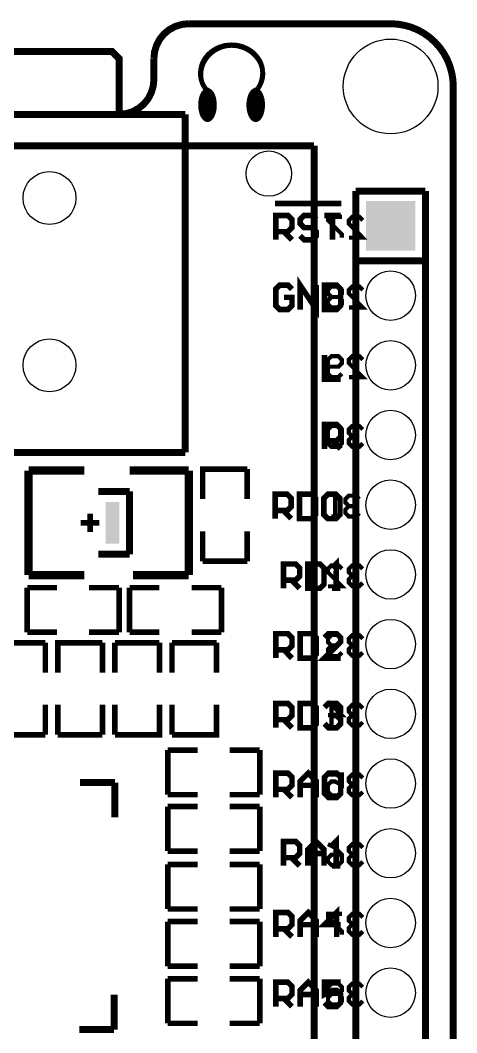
# Model space of a CAD drawing. Extents: x -0.81 to 1.58, y -0.19 to 3.
# Drawn here: x 0.953 to 1.58, y 1.553 to 3.005 of the extents above; entities that cross this region are included whole.
import ezdxf

# ---------------------------------------------------------------- set-up
doc = ezdxf.new("R2010")
doc.units = 0
doc.layers.get('0').update_dxf_attribs({"linetype": 'CONTINUOUS'})
for name, color, linetype in [('MIKROMEDIAFORDSPIC33EP_V100_GM1', 12, 'CONTINUOUS'), ('MIKROMEDIAFORPIC32_V110_GBO', 3, 'CONTINUOUS'), ('MIKROMEDIAFORPIC32_V110_GBS', 5, 'CONTINUOUS'), ('MIKROMEDIAFORPIC32_V110_GKO', 9, 'CONTINUOUS'), ('MIKROMEDIAFORPIC32_V110_GTO', 11, 'CONTINUOUS')]:
    doc.layers.add(name, color=color, linetype=linetype)

# ---------------------------------------------------------------- blocks, each defined once
blk = doc.blocks.new('ROUND_177')
blk.add_circle((0, 0), 0.0015)
blk = doc.blocks.new('ROUND_207')
blk.add_circle((0, 0), 0.038)
blk = doc.blocks.new('ROUND_208')
blk.add_circle((0, 0), 0.0326)
blk = doc.blocks.new('ROUND_209')
blk.add_circle((0, 0), 0.0355)
blk = doc.blocks.new('SQUARE_210')
blk.add_solid([(0.0355, 0.0355), (0.0355, -0.0355), (-0.0355, 0.0355), (-0.0355, -0.0355)])
blk = doc.blocks.new('ROUND_213')
blk.add_circle((0, 0), 0.068)
blk = doc.blocks.new('RECTANGLE_75')
blk.add_solid([(0.01, 0.03), (0.01, -0.03), (-0.01, 0.03), (-0.01, -0.03)])

msp = doc.modelspace()

# ---------------------------------------------------------------- linework, layer by layer
at = {"layer": 'MIKROMEDIAFORDSPIC33EP_V100_GM1', "const_width": 0.01}
for points in [[(-0.605, 2.825), (1.375, 2.825)], [(1.375, 0.095), (1.375, 2.825)]]:
    msp.add_lwpolyline(points, dxfattribs=at)
at = {"layer": 'MIKROMEDIAFORPIC32_V110_GBO'}
for points, const_width in [([(1.2144, 2.9287), (1.2148, 2.9329), (1.2157, 2.937), (1.217, 2.9409), (1.2188, 2.9446), (1.2209, 2.9481), (1.2234, 2.9514), (1.2261, 2.9544), (1.2292, 2.9572), (1.2326, 2.9597), (1.2362, 2.9618), (1.24, 2.9636), (1.2439, 2.965), (1.248, 2.9661), (1.2523, 2.9667), (1.2566, 2.967), (1.261, 2.9667), (1.2653, 2.9661), (1.2695, 2.965), (1.2736, 2.9636), (1.2775, 2.9617), (1.2812, 2.9596), (1.2847, 2.9571), (1.2878, 2.9543), (1.2907, 2.9513), (1.2932, 2.948), (1.2954, 2.9445), (1.2971, 2.9407), (1.2983, 2.9368), (1.299, 2.9328), (1.2992, 2.9286)], 0.003), ([(1.2235, 2.9591), (1.2269, 2.9619)], 0.003), ([(1.2269, 2.9619), (1.2305, 2.9643)], 0.003), ([(1.2299, 2.964), (1.2409, 2.964)], 0.003), ([(1.2305, 2.9643), (1.2343, 2.9665)], 0.003), ([(1.2343, 2.9665), (1.2384, 2.9683)], 0.003), ([(1.2354, 2.967), (1.2779, 2.967)], 0.003), ([(1.2384, 2.9683), (1.2427, 2.9697)], 0.003), ([(1.2427, 2.9697), (1.2472, 2.9708)], 0.003), ([(1.2437, 2.97), (1.2695, 2.97)], 0.003), ([(1.2472, 2.9708), (1.2518, 2.9714)], 0.003), ([(1.2518, 2.9714), (1.2566, 2.9716)], 0.003), ([(1.2566, 2.9716), (1.2614, 2.9714)], 0.003), ([(1.2614, 2.9714), (1.266, 2.9708)], 0.003), ([(1.266, 2.9708), (1.2705, 2.9697)], 0.003), ([(1.2705, 2.9697), (1.2748, 2.9683)], 0.003), ([(1.2725, 2.964), (1.2833, 2.964)], 0.003), ([(1.2748, 2.9683), (1.2789, 2.9665)], 0.003), ([(1.2789, 2.9665), (1.2828, 2.9643)], 0.003), ([(1.2828, 2.9643), (1.2864, 2.9619)], 0.003), ([(1.2864, 2.9619), (1.2897, 2.9591)], 0.003), ([(1.2135, 2.9456), (1.2155, 2.9493)], 0.003), ([(1.2153, 2.949), (1.2215, 2.949)], 0.003), ([(1.2155, 2.9493), (1.2178, 2.9528)], 0.003), ([(1.2172, 2.952), (1.2239, 2.952)], 0.003), ([(1.2178, 2.9528), (1.2205, 2.9561)], 0.003), ([(1.2196, 2.955), (1.2267, 2.955)], 0.003), ([(1.2205, 2.9561), (1.2235, 2.9591)], 0.003), ([(1.2224, 2.958), (1.2303, 2.958)], 0.003), ([(1.2257, 2.961), (1.2347, 2.961)], 0.003), ([(1.2789, 2.961), (1.2875, 2.961)], 0.003), ([(1.2835, 2.958), (1.2909, 2.958)], 0.003), ([(1.2871, 2.955), (1.2937, 2.955)], 0.003), ([(1.2897, 2.9591), (1.2927, 2.9561)], 0.003), ([(1.2901, 2.952), (1.296, 2.952)], 0.003), ([(1.2925, 2.949), (1.2979, 2.949)], 0.003), ([(1.2927, 2.9561), (1.2954, 2.9528)], 0.003), ([(1.2954, 2.9528), (1.2978, 2.9493)], 0.003), ([(1.2978, 2.9493), (1.2997, 2.9456)], 0.003), ([(1.2098, 2.9289), (1.2101, 2.9333)], 0.003), ([(1.2101, 2.9333), (1.2108, 2.9375)], 0.003), ([(1.2102, 2.934), (1.215, 2.934)], 0.003), ([(1.2107, 2.937), (1.2157, 2.937)], 0.003), ([(1.2108, 2.9375), (1.2119, 2.9416)], 0.003), ([(1.2114, 2.94), (1.2167, 2.94)], 0.003), ([(1.2119, 2.9416), (1.2135, 2.9456)], 0.003), ([(1.2124, 2.943), (1.218, 2.943)], 0.003), ([(1.2137, 2.946), (1.2196, 2.946)], 0.003), ([(1.2945, 2.946), (1.2995, 2.946)], 0.003), ([(1.2961, 2.943), (1.3008, 2.943)], 0.003), ([(1.2973, 2.94), (1.3018, 2.94)], 0.003), ([(1.2982, 2.937), (1.3026, 2.937)], 0.003), ([(1.2988, 2.934), (1.3031, 2.934)], 0.003), ([(1.2997, 2.9456), (1.3013, 2.9416)], 0.003), ([(1.3013, 2.9416), (1.3025, 2.9375)], 0.003), ([(1.3025, 2.9375), (1.3032, 2.9333)], 0.003), ([(1.3032, 2.9333), (1.3034, 2.9289)], 0.003), ([(1.2098, 2.9289), (1.2099, 2.9273), (1.21, 2.9256), (1.2101, 2.924), (1.2104, 2.9224), (1.2107, 2.9208), (1.211, 2.9193), (1.2115, 2.9177), (1.212, 2.9162), (1.2125, 2.9147), (1.2131, 2.9132), (1.2138, 2.9118), (1.2145, 2.9104), (1.2153, 2.909), (1.2161, 2.9076), (1.217, 2.9063), (1.2179, 2.905)], 0.003), ([(1.2098, 2.928), (1.2144, 2.928)], 0.003), ([(1.2099, 2.931), (1.2146, 2.931)], 0.003), ([(1.21, 2.925), (1.2145, 2.925)], 0.003), ([(1.2105, 2.922), (1.2148, 2.922)], 0.003), ([(1.2111, 2.919), (1.2152, 2.919)], 0.003), ([(1.2144, 2.9287), (1.2145, 2.9243)], 0.003), ([(1.2145, 2.9243), (1.2147, 2.9227)], 0.003), ([(1.2147, 2.9227), (1.2148, 2.9213)], 0.003), ([(1.2148, 2.9213), (1.215, 2.92)], 0.003), ([(1.215, 2.92), (1.2153, 2.9188)], 0.003), ([(1.2153, 2.9188), (1.2156, 2.9177)], 0.003), ([(1.2953, 2.9049), (1.2962, 2.9063), (1.2971, 2.9076), (1.298, 2.9089), (1.2987, 2.9103), (1.2995, 2.9118), (1.3001, 2.9132), (1.3007, 2.9147), (1.3013, 2.9162), (1.3018, 2.9177), (1.3022, 2.9192), (1.3026, 2.9208), (1.3029, 2.9224), (1.3031, 2.924), (1.3033, 2.9256), (1.3034, 2.9273), (1.3034, 2.9289)], 0.003), ([(1.2973, 2.9177), (1.2976, 2.9188)], 0.003), ([(1.2976, 2.9188), (1.2979, 2.92)], 0.003), ([(1.2977, 2.919), (1.3021, 2.919)], 0.003), ([(1.2979, 2.92), (1.2982, 2.9213)], 0.003), ([(1.2982, 2.9213), (1.2985, 2.9227)], 0.003), ([(1.2983, 2.922), (1.3028, 2.922)], 0.003), ([(1.2985, 2.9227), (1.2987, 2.9243)], 0.003), ([(1.2987, 2.9243), (1.2992, 2.9286)], 0.003), ([(1.2988, 2.925), (1.3032, 2.925)], 0.003), ([(1.2991, 2.931), (1.3034, 2.931)], 0.003), ([(1.2991, 2.928), (1.3034, 2.928)], 0.003), ([(1.212, 2.916), (1.2161, 2.916)], 0.003), ([(1.2132, 2.913), (1.2175, 2.913)], 0.003), ([(1.2147, 2.91), (1.2194, 2.91)], 0.003), ([(1.2155, 2.9027), (1.2163, 2.9035)], 0.003), ([(1.2156, 2.9177), (1.2159, 2.9166)], 0.003), ([(1.2159, 2.9166), (1.2163, 2.9156)], 0.003), ([(1.2163, 2.9156), (1.2167, 2.9146)], 0.003), ([(1.2163, 2.9035), (1.2171, 2.9043)], 0.003), ([(1.2165, 2.907), (1.2214, 2.907)], 0.003), ([(1.2167, 2.9146), (1.2171, 2.9137)], 0.003), ([(1.2168, 2.904), (1.2273, 2.904)], 0.003), ([(1.2171, 2.9137), (1.2177, 2.9128)], 0.003), ([(1.2171, 2.9043), (1.2179, 2.905)], 0.003), ([(1.2177, 2.9128), (1.2182, 2.9118)], 0.003), ([(1.2182, 2.9118), (1.2188, 2.9108)], 0.003), ([(1.2188, 2.9108), (1.2195, 2.9098)], 0.003), ([(1.2195, 2.9098), (1.2202, 2.9087)], 0.003), ([(1.2202, 2.9087), (1.221, 2.9076)], 0.003), ([(1.221, 2.9076), (1.2218, 2.9064)], 0.003), ([(1.2218, 2.9064), (1.2219, 2.9064)], 0.003), ([(1.2219, 2.9064), (1.222, 2.9064)], 0.003), ([(1.222, 2.9064), (1.2232, 2.9063)], 0.003), ([(1.2232, 2.9063), (1.2244, 2.9059)], 0.003), ([(1.2244, 2.9059), (1.2255, 2.9053)], 0.003), ([(1.2255, 2.9053), (1.2266, 2.9046)], 0.003), ([(1.2266, 2.9046), (1.2276, 2.9036)], 0.003), ([(1.2276, 2.9036), (1.2286, 2.9025)], 0.003), ([(1.2846, 2.9025), (1.2856, 2.9036)], 0.003), ([(1.2856, 2.9036), (1.2866, 2.9046)], 0.003), ([(1.286, 2.904), (1.2965, 2.904)], 0.003), ([(1.2866, 2.9046), (1.2877, 2.9053)], 0.003), ([(1.2877, 2.9053), (1.2888, 2.9059)], 0.003), ([(1.2888, 2.9059), (1.29, 2.9063)], 0.003), ([(1.29, 2.9063), (1.2912, 2.9064)], 0.003), ([(1.2912, 2.9064), (1.2913, 2.9064)], 0.003), ([(1.2913, 2.9064), (1.2914, 2.9064)], 0.003), ([(1.2914, 2.9064), (1.2923, 2.9076)], 0.003), ([(1.2919, 2.907), (1.2968, 2.907)], 0.003), ([(1.2923, 2.9076), (1.293, 2.9087)], 0.003), ([(1.293, 2.9087), (1.2937, 2.9098)], 0.003), ([(1.2937, 2.9098), (1.2943, 2.9108)], 0.003), ([(1.2938, 2.91), (1.2986, 2.91)], 0.003), ([(1.2943, 2.9108), (1.2949, 2.9118)], 0.003), ([(1.2949, 2.9118), (1.2954, 2.9128)], 0.003), ([(1.2953, 2.9049), (1.2961, 2.9043)], 0.003), ([(1.2954, 2.9128), (1.2959, 2.9137)], 0.003), ([(1.2955, 2.913), (1.3, 2.913)], 0.003), ([(1.2959, 2.9137), (1.2963, 2.9146)], 0.003), ([(1.2961, 2.9043), (1.2969, 2.9035)], 0.003), ([(1.2963, 2.9146), (1.2967, 2.9156)], 0.003), ([(1.2967, 2.9156), (1.297, 2.9166)], 0.003), ([(1.2968, 2.916), (1.3012, 2.916)], 0.003), ([(1.2969, 2.9035), (1.2977, 2.9026)], 0.003), ([(1.297, 2.9166), (1.2973, 2.9177)], 0.003), ([(1.2105, 2.8888), (1.2107, 2.8905)], 0.003), ([(1.2105, 2.889), (1.2335, 2.889)], 0.003), ([(1.2107, 2.8905), (1.2111, 2.8922)], 0.003), ([(1.211, 2.892), (1.233, 2.892)], 0.003), ([(1.2111, 2.8922), (1.2114, 2.8937)], 0.003), ([(1.2114, 2.8937), (1.2119, 2.8953)], 0.003), ([(1.2118, 2.895), (1.2322, 2.895)], 0.003), ([(1.2119, 2.8953), (1.2123, 2.8967)], 0.003), ([(1.2123, 2.8967), (1.2129, 2.8981)], 0.003), ([(1.2129, 2.8981), (1.2135, 2.8994)], 0.003), ([(1.2129, 2.898), (1.2311, 2.898)], 0.003), ([(1.2135, 2.8994), (1.2141, 2.9006)], 0.003), ([(1.2141, 2.9006), (1.2148, 2.9017)], 0.003), ([(1.2144, 2.901), (1.2296, 2.901)], 0.003), ([(1.2148, 2.9017), (1.2155, 2.9027)], 0.003), ([(1.2286, 2.9025), (1.2295, 2.9011)], 0.003), ([(1.2295, 2.9011), (1.2304, 2.8997)], 0.003), ([(1.2304, 2.8997), (1.2311, 2.898)], 0.003), ([(1.2311, 2.898), (1.2318, 2.8963)], 0.003), ([(1.2318, 2.8963), (1.2324, 2.8944)], 0.003), ([(1.2324, 2.8944), (1.2329, 2.8924)], 0.003), ([(1.2329, 2.8924), (1.2333, 2.8902)], 0.003), ([(1.2333, 2.8902), (1.2336, 2.888)], 0.003), ([(1.2796, 2.888), (1.2799, 2.8902)], 0.003), ([(1.2797, 2.889), (1.3027, 2.889)], 0.003), ([(1.2799, 2.8902), (1.2803, 2.8924)], 0.003), ([(1.2802, 2.892), (1.3022, 2.892)], 0.003), ([(1.2803, 2.8924), (1.2808, 2.8944)], 0.003), ([(1.2808, 2.8944), (1.2814, 2.8963)], 0.003), ([(1.281, 2.895), (1.3015, 2.895)], 0.003), ([(1.2814, 2.8963), (1.2821, 2.898)], 0.003), ([(1.2821, 2.898), (1.2828, 2.8997)], 0.003), ([(1.2821, 2.898), (1.3004, 2.898)], 0.003), ([(1.2828, 2.8997), (1.2837, 2.9011)], 0.003), ([(1.2836, 2.901), (1.2988, 2.901)], 0.003), ([(1.2837, 2.9011), (1.2846, 2.9025)], 0.003), ([(1.2977, 2.9026), (1.2984, 2.9016)], 0.003), ([(1.2984, 2.9016), (1.2991, 2.9005)], 0.003), ([(1.2991, 2.9005), (1.2997, 2.8993)], 0.003), ([(1.2997, 2.8993), (1.3003, 2.898)], 0.003), ([(1.3003, 2.898), (1.3009, 2.8967)], 0.003), ([(1.3009, 2.8967), (1.3014, 2.8952)], 0.003), ([(1.3014, 2.8952), (1.3018, 2.8937)], 0.003), ([(1.3018, 2.8937), (1.3022, 2.8921)], 0.003), ([(1.3022, 2.8921), (1.3025, 2.8905)], 0.003), ([(1.3025, 2.8905), (1.3027, 2.8888)], 0.003), ([(1.2102, 2.8853), (1.2103, 2.8871)], 0.003), ([(1.2102, 2.886), (1.2338, 2.886)], 0.003), ([(1.2102, 2.8834), (1.2102, 2.8853)], 0.003), ([(1.2102, 2.8834), (1.2102, 2.8811), (1.2104, 2.8788), (1.2107, 2.8766), (1.2111, 2.8745), (1.2116, 2.8725), (1.2122, 2.8706), (1.2129, 2.8689), (1.2136, 2.8672), (1.2145, 2.8658), (1.2154, 2.8644), (1.2164, 2.8633), (1.2174, 2.8623), (1.2185, 2.8615), (1.2196, 2.861), (1.2208, 2.8606), (1.222, 2.8605), (1.2232, 2.8606), (1.2244, 2.861), (1.2255, 2.8615), (1.2266, 2.8623), (1.2276, 2.8633), (1.2286, 2.8644), (1.2295, 2.8658), (1.2304, 2.8672), (1.2311, 2.8689), (1.2318, 2.8706), (1.2324, 2.8725), (1.2329, 2.8745), (1.2333, 2.8766), (1.2336, 2.8788), (1.2338, 2.8811), (1.2338, 2.8834)], 0.003), ([(1.2102, 2.883), (1.2338, 2.883)], 0.003), ([(1.2103, 2.8871), (1.2105, 2.8888)], 0.003), ([(1.2103, 2.88), (1.2337, 2.88)], 0.003), ([(1.2106, 2.877), (1.2334, 2.877)], 0.003), ([(1.2336, 2.888), (1.2338, 2.8858)], 0.003), ([(1.2338, 2.8858), (1.2338, 2.8834)], 0.003), ([(1.2794, 2.8858), (1.2796, 2.888)], 0.003), ([(1.2794, 2.886), (1.303, 2.886)], 0.003), ([(1.2794, 2.8834), (1.2794, 2.8858)], 0.003), ([(1.2794, 2.8834), (1.2794, 2.8811), (1.2796, 2.8788), (1.2799, 2.8766), (1.2803, 2.8745), (1.2808, 2.8725), (1.2814, 2.8706), (1.2821, 2.8689), (1.2828, 2.8672), (1.2837, 2.8658), (1.2846, 2.8644), (1.2856, 2.8633), (1.2866, 2.8623), (1.2877, 2.8615), (1.2888, 2.861), (1.29, 2.8606), (1.2912, 2.8605), (1.2924, 2.8606), (1.2936, 2.861), (1.2947, 2.8615), (1.2958, 2.8623), (1.2969, 2.8633), (1.2978, 2.8644), (1.2988, 2.8658), (1.2996, 2.8672), (1.3004, 2.8689), (1.301, 2.8706), (1.3016, 2.8725), (1.3021, 2.8745), (1.3025, 2.8766), (1.3028, 2.8788), (1.303, 2.8811), (1.3031, 2.8834)], 0.003), ([(1.2794, 2.883), (1.3031, 2.883)], 0.003), ([(1.2795, 2.88), (1.3029, 2.88)], 0.003), ([(1.2798, 2.877), (1.3026, 2.877)], 0.003), ([(1.3027, 2.8888), (1.3029, 2.887)], 0.003), ([(1.3029, 2.887), (1.303, 2.8853)], 0.003), ([(1.303, 2.8853), (1.3031, 2.8834)], 0.003), ([(1.2112, 2.874), (1.2328, 2.874)], 0.003), ([(1.2121, 2.871), (1.2319, 2.871)], 0.003), ([(1.2132, 2.868), (1.2308, 2.868)], 0.003), ([(1.215, 2.865), (1.229, 2.865)], 0.003), ([(1.2178, 2.862), (1.2262, 2.862)], 0.003), ([(1.2804, 2.874), (1.302, 2.874)], 0.003), ([(1.2813, 2.871), (1.3012, 2.871)], 0.003), ([(1.2825, 2.868), (1.3, 2.868)], 0.003), ([(1.2842, 2.865), (1.2983, 2.865)], 0.003), ([(1.287, 2.862), (1.2954, 2.862)], 0.003), ([(1.415, 2.723), (1.395, 2.723), (1.395, 2.718), (1.415, 2.698), (1.415, 2.693)], 0.006), ([(1.425, 2.693), (1.445, 2.693), (1.425, 2.713), (1.425, 2.718), (1.43, 2.723), (1.44, 2.723), (1.445, 2.718)], 0.006), ([(1.415, 2.618), (1.41, 2.623), (1.4, 2.623), (1.395, 2.618), (1.395, 2.613), (1.4, 2.608), (1.395, 2.603), (1.395, 2.598), (1.4, 2.593), (1.41, 2.593), (1.415, 2.598), (1.415, 2.603), (1.41, 2.608), (1.415, 2.613), (1.415, 2.618)], 0.006), ([(1.425, 2.593), (1.445, 2.593), (1.425, 2.613), (1.425, 2.618), (1.43, 2.623), (1.44, 2.623), (1.445, 2.618)], 0.006), ([(1.41, 2.608), (1.4, 2.608)], 0.006), ([(1.415, 2.498), (1.41, 2.493), (1.4, 2.493), (1.395, 2.498), (1.395, 2.518), (1.4, 2.523), (1.41, 2.523), (1.415, 2.518), (1.415, 2.513), (1.41, 2.508), (1.395, 2.508)], 0.006), ([(1.425, 2.493), (1.445, 2.493), (1.425, 2.513), (1.425, 2.518), (1.43, 2.523), (1.44, 2.523), (1.445, 2.518)], 0.006), ([(1.415, 2.418), (1.41, 2.423), (1.4, 2.423), (1.395, 2.418), (1.395, 2.398), (1.4, 2.393), (1.41, 2.393), (1.415, 2.398), (1.415, 2.418)], 0.006), ([(1.445, 2.418), (1.44, 2.423), (1.43, 2.423), (1.425, 2.418), (1.425, 2.413), (1.43, 2.408), (1.435, 2.408), (1.43, 2.408), (1.425, 2.403), (1.425, 2.398), (1.43, 2.393), (1.44, 2.393), (1.445, 2.398)], 0.006), ([(1.41, 2.293), (1.4, 2.293), (1.405, 2.293), (1.405, 2.323), (1.41, 2.318)], 0.006), ([(1.44, 2.318), (1.435, 2.323), (1.425, 2.323), (1.42, 2.318), (1.42, 2.313), (1.425, 2.308), (1.43, 2.308), (1.425, 2.308), (1.42, 2.303), (1.42, 2.298), (1.425, 2.293), (1.435, 2.293), (1.44, 2.298)], 0.006), ([(1.395, 2.193), (1.415, 2.193), (1.395, 2.213), (1.395, 2.218), (1.4, 2.223), (1.41, 2.223), (1.415, 2.218)], 0.006), ([(1.445, 2.218), (1.44, 2.223), (1.43, 2.223), (1.425, 2.218), (1.425, 2.213), (1.43, 2.208), (1.435, 2.208), (1.43, 2.208), (1.425, 2.203), (1.425, 2.198), (1.43, 2.193), (1.44, 2.193), (1.445, 2.198)], 0.006), ([(1.415, 2.118), (1.41, 2.123), (1.4, 2.123), (1.395, 2.118), (1.395, 2.113), (1.4, 2.108), (1.405, 2.108), (1.4, 2.108), (1.395, 2.103), (1.395, 2.098), (1.4, 2.093), (1.41, 2.093), (1.415, 2.098)], 0.006), ([(1.445, 2.118), (1.44, 2.123), (1.43, 2.123), (1.425, 2.118), (1.425, 2.113), (1.43, 2.108), (1.435, 2.108), (1.43, 2.108), (1.425, 2.103), (1.425, 2.098), (1.43, 2.093), (1.44, 2.093), (1.445, 2.098)], 0.006), ([(1.4, 1.993), (1.4, 2.023), (1.415, 2.008), (1.395, 2.008)], 0.006), ([(1.445, 2.018), (1.44, 2.023), (1.43, 2.023), (1.425, 2.018), (1.425, 2.013), (1.43, 2.008), (1.435, 2.008), (1.43, 2.008), (1.425, 2.003), (1.425, 1.998), (1.43, 1.993), (1.44, 1.993), (1.445, 1.998)], 0.006), ([(1.395, 1.923), (1.415, 1.923), (1.415, 1.908), (1.405, 1.913), (1.4, 1.913), (1.395, 1.908), (1.395, 1.898), (1.4, 1.893), (1.41, 1.893), (1.415, 1.898)], 0.006), ([(1.445, 1.918), (1.44, 1.923), (1.43, 1.923), (1.425, 1.918), (1.425, 1.913), (1.43, 1.908), (1.435, 1.908), (1.43, 1.908), (1.425, 1.903), (1.425, 1.898), (1.43, 1.893), (1.44, 1.893), (1.445, 1.898)], 0.006), ([(1.395, 1.823), (1.405, 1.818), (1.415, 1.808), (1.415, 1.798), (1.41, 1.793), (1.4, 1.793), (1.395, 1.798), (1.395, 1.803), (1.4, 1.808), (1.415, 1.808)], 0.006), ([(1.445, 1.818), (1.44, 1.823), (1.43, 1.823), (1.425, 1.818), (1.425, 1.813), (1.43, 1.808), (1.435, 1.808), (1.43, 1.808), (1.425, 1.803), (1.425, 1.798), (1.43, 1.793), (1.44, 1.793), (1.445, 1.798)], 0.006), ([(1.415, 1.723), (1.395, 1.723), (1.395, 1.718), (1.415, 1.698), (1.415, 1.693)], 0.006), ([(1.445, 1.718), (1.44, 1.723), (1.43, 1.723), (1.425, 1.718), (1.425, 1.713), (1.43, 1.708), (1.435, 1.708), (1.43, 1.708), (1.425, 1.703), (1.425, 1.698), (1.43, 1.693), (1.44, 1.693), (1.445, 1.698)], 0.006), ([(1.415, 1.618), (1.41, 1.623), (1.4, 1.623), (1.395, 1.618), (1.395, 1.613), (1.4, 1.608), (1.395, 1.603), (1.395, 1.598), (1.4, 1.593), (1.41, 1.593), (1.415, 1.598), (1.415, 1.603), (1.41, 1.608), (1.415, 1.613), (1.415, 1.618)], 0.006), ([(1.445, 1.618), (1.44, 1.623), (1.43, 1.623), (1.425, 1.618), (1.425, 1.613), (1.43, 1.608), (1.435, 1.608), (1.43, 1.608), (1.425, 1.603), (1.425, 1.598), (1.43, 1.593), (1.44, 1.593), (1.445, 1.598)], 0.006), ([(1.41, 1.608), (1.4, 1.608)], 0.006)]:
    msp.add_lwpolyline(points, dxfattribs=dict(at, const_width=const_width))
at = {"layer": 'MIKROMEDIAFORPIC32_V110_GKO', "const_width": 0.01}
for points in [[(1.195, 3), (1.1852, 2.999), (1.1759, 2.9962), (1.1672, 2.9916), (1.1596, 2.9854), (1.1534, 2.9778), (1.1488, 2.9691), (1.146, 2.9598), (1.145, 2.95)], [(1.195, 3), (1.485, 3)], [(1.575, 2.91), (1.5744, 2.9201), (1.5727, 2.93), (1.5699, 2.9397), (1.5661, 2.949), (1.5612, 2.9579), (1.5554, 2.9661), (1.5486, 2.9736), (1.5411, 2.9804), (1.5329, 2.9862), (1.524, 2.9911), (1.5147, 2.995), (1.505, 2.9977), (1.4951, 2.9994), (1.485, 3)], [(1.145, 2.92), (1.145, 2.95)], [(1.095, 2.87), (1.1048, 2.871), (1.1141, 2.8738), (1.1228, 2.8784), (1.1304, 2.8846), (1.1366, 2.8922), (1.1412, 2.9009), (1.144, 2.9102), (1.145, 2.92)], [(1.575, 0.01), (1.575, 2.91)], [(0.895, 2.87), (1.095, 2.87)]]:
    msp.add_lwpolyline(points, dxfattribs=at)
at = {"layer": 'MIKROMEDIAFORPIC32_V110_GTO'}
for points, const_width in [([(0.895, 2.87), (0.895, 2.95), (0.905, 2.96), (1.085, 2.96), (1.095, 2.95), (1.095, 2.87)], 0.01), ([(1.2144, 2.9287), (1.2148, 2.9329), (1.2157, 2.937), (1.217, 2.9409), (1.2188, 2.9446), (1.2209, 2.9481), (1.2234, 2.9514), (1.2261, 2.9544), (1.2292, 2.9572), (1.2326, 2.9597), (1.2362, 2.9618), (1.24, 2.9636), (1.2439, 2.965), (1.248, 2.9661), (1.2523, 2.9667), (1.2566, 2.967), (1.261, 2.9667), (1.2653, 2.9661), (1.2695, 2.965), (1.2736, 2.9636), (1.2775, 2.9617), (1.2812, 2.9596), (1.2847, 2.9571), (1.2878, 2.9543), (1.2907, 2.9513), (1.2932, 2.948), (1.2954, 2.9445), (1.2971, 2.9407), (1.2983, 2.9368), (1.299, 2.9328), (1.2992, 2.9286)], 0.003), ([(1.2235, 2.9591), (1.2269, 2.9619)], 0.003), ([(1.2269, 2.9619), (1.2305, 2.9643)], 0.003), ([(1.2299, 2.964), (1.2409, 2.964)], 0.003), ([(1.2305, 2.9643), (1.2343, 2.9665)], 0.003), ([(1.2343, 2.9665), (1.2384, 2.9683)], 0.003), ([(1.2354, 2.967), (1.2779, 2.967)], 0.003), ([(1.2384, 2.9683), (1.2427, 2.9697)], 0.003), ([(1.2427, 2.9697), (1.2472, 2.9708)], 0.003), ([(1.2437, 2.97), (1.2695, 2.97)], 0.003), ([(1.2472, 2.9708), (1.2518, 2.9714)], 0.003), ([(1.2518, 2.9714), (1.2566, 2.9716)], 0.003), ([(1.2566, 2.9716), (1.2614, 2.9714)], 0.003), ([(1.2614, 2.9714), (1.266, 2.9708)], 0.003), ([(1.266, 2.9708), (1.2705, 2.9697)], 0.003), ([(1.2705, 2.9697), (1.2748, 2.9683)], 0.003), ([(1.2725, 2.964), (1.2833, 2.964)], 0.003), ([(1.2748, 2.9683), (1.2789, 2.9665)], 0.003), ([(1.2789, 2.9665), (1.2828, 2.9643)], 0.003), ([(1.2828, 2.9643), (1.2864, 2.9619)], 0.003), ([(1.2864, 2.9619), (1.2897, 2.9591)], 0.003), ([(1.2135, 2.9456), (1.2155, 2.9493)], 0.003), ([(1.2153, 2.949), (1.2215, 2.949)], 0.003), ([(1.2155, 2.9493), (1.2178, 2.9528)], 0.003), ([(1.2172, 2.952), (1.2239, 2.952)], 0.003), ([(1.2178, 2.9528), (1.2205, 2.9561)], 0.003), ([(1.2196, 2.955), (1.2267, 2.955)], 0.003), ([(1.2205, 2.9561), (1.2235, 2.9591)], 0.003), ([(1.2224, 2.958), (1.2303, 2.958)], 0.003), ([(1.2257, 2.961), (1.2347, 2.961)], 0.003), ([(1.2789, 2.961), (1.2875, 2.961)], 0.003), ([(1.2835, 2.958), (1.2909, 2.958)], 0.003), ([(1.2871, 2.955), (1.2937, 2.955)], 0.003), ([(1.2897, 2.9591), (1.2927, 2.9561)], 0.003), ([(1.2901, 2.952), (1.296, 2.952)], 0.003), ([(1.2925, 2.949), (1.2979, 2.949)], 0.003), ([(1.2927, 2.9561), (1.2954, 2.9528)], 0.003), ([(1.2954, 2.9528), (1.2978, 2.9493)], 0.003), ([(1.2978, 2.9493), (1.2997, 2.9456)], 0.003), ([(1.2098, 2.9289), (1.2101, 2.9333)], 0.003), ([(1.2101, 2.9333), (1.2108, 2.9375)], 0.003), ([(1.2102, 2.934), (1.215, 2.934)], 0.003), ([(1.2107, 2.937), (1.2157, 2.937)], 0.003), ([(1.2108, 2.9375), (1.2119, 2.9416)], 0.003), ([(1.2114, 2.94), (1.2167, 2.94)], 0.003), ([(1.2119, 2.9416), (1.2135, 2.9456)], 0.003), ([(1.2124, 2.943), (1.218, 2.943)], 0.003), ([(1.2137, 2.946), (1.2196, 2.946)], 0.003), ([(1.2945, 2.946), (1.2995, 2.946)], 0.003), ([(1.2961, 2.943), (1.3008, 2.943)], 0.003), ([(1.2973, 2.94), (1.3018, 2.94)], 0.003), ([(1.2982, 2.937), (1.3026, 2.937)], 0.003), ([(1.2988, 2.934), (1.3031, 2.934)], 0.003), ([(1.2997, 2.9456), (1.3013, 2.9416)], 0.003), ([(1.3013, 2.9416), (1.3025, 2.9375)], 0.003), ([(1.3025, 2.9375), (1.3032, 2.9333)], 0.003), ([(1.3032, 2.9333), (1.3034, 2.9289)], 0.003), ([(1.2098, 2.9289), (1.2099, 2.9273), (1.21, 2.9256), (1.2101, 2.924), (1.2104, 2.9224), (1.2107, 2.9208), (1.211, 2.9193), (1.2115, 2.9177), (1.212, 2.9162), (1.2125, 2.9147), (1.2131, 2.9132), (1.2138, 2.9118), (1.2145, 2.9104), (1.2153, 2.909), (1.2161, 2.9076), (1.217, 2.9063), (1.2179, 2.905)], 0.003), ([(1.2098, 2.928), (1.2144, 2.928)], 0.003), ([(1.2099, 2.931), (1.2146, 2.931)], 0.003), ([(1.21, 2.925), (1.2145, 2.925)], 0.003), ([(1.2105, 2.922), (1.2148, 2.922)], 0.003), ([(1.2111, 2.919), (1.2152, 2.919)], 0.003), ([(1.2144, 2.9287), (1.2145, 2.9243)], 0.003), ([(1.2145, 2.9243), (1.2147, 2.9227)], 0.003), ([(1.2147, 2.9227), (1.2148, 2.9213)], 0.003), ([(1.2148, 2.9213), (1.215, 2.92)], 0.003), ([(1.215, 2.92), (1.2153, 2.9188)], 0.003), ([(1.2153, 2.9188), (1.2156, 2.9177)], 0.003), ([(1.2953, 2.9049), (1.2962, 2.9063), (1.2971, 2.9076), (1.298, 2.9089), (1.2987, 2.9103), (1.2995, 2.9118), (1.3001, 2.9132), (1.3007, 2.9147), (1.3013, 2.9162), (1.3018, 2.9177), (1.3022, 2.9192), (1.3026, 2.9208), (1.3029, 2.9224), (1.3031, 2.924), (1.3033, 2.9256), (1.3034, 2.9273), (1.3034, 2.9289)], 0.003), ([(1.2973, 2.9177), (1.2976, 2.9188)], 0.003), ([(1.2976, 2.9188), (1.2979, 2.92)], 0.003), ([(1.2977, 2.919), (1.3021, 2.919)], 0.003), ([(1.2979, 2.92), (1.2982, 2.9213)], 0.003), ([(1.2982, 2.9213), (1.2985, 2.9227)], 0.003), ([(1.2983, 2.922), (1.3028, 2.922)], 0.003), ([(1.2985, 2.9227), (1.2987, 2.9243)], 0.003), ([(1.2987, 2.9243), (1.2992, 2.9286)], 0.003), ([(1.2988, 2.925), (1.3032, 2.925)], 0.003), ([(1.2991, 2.931), (1.3034, 2.931)], 0.003), ([(1.2991, 2.928), (1.3034, 2.928)], 0.003), ([(1.212, 2.916), (1.2161, 2.916)], 0.003), ([(1.2132, 2.913), (1.2175, 2.913)], 0.003), ([(1.2147, 2.91), (1.2194, 2.91)], 0.003), ([(1.2155, 2.9027), (1.2163, 2.9035)], 0.003), ([(1.2156, 2.9177), (1.2159, 2.9166)], 0.003), ([(1.2159, 2.9166), (1.2163, 2.9156)], 0.003), ([(1.2163, 2.9156), (1.2167, 2.9146)], 0.003), ([(1.2163, 2.9035), (1.2171, 2.9043)], 0.003), ([(1.2165, 2.907), (1.2214, 2.907)], 0.003), ([(1.2167, 2.9146), (1.2171, 2.9137)], 0.003), ([(1.2168, 2.904), (1.2273, 2.904)], 0.003), ([(1.2171, 2.9137), (1.2177, 2.9128)], 0.003), ([(1.2171, 2.9043), (1.2179, 2.905)], 0.003), ([(1.2177, 2.9128), (1.2182, 2.9118)], 0.003), ([(1.2182, 2.9118), (1.2188, 2.9108)], 0.003), ([(1.2188, 2.9108), (1.2195, 2.9098)], 0.003), ([(1.2195, 2.9098), (1.2202, 2.9087)], 0.003), ([(1.2202, 2.9087), (1.221, 2.9076)], 0.003), ([(1.221, 2.9076), (1.2218, 2.9064)], 0.003), ([(1.2218, 2.9064), (1.2219, 2.9064)], 0.003), ([(1.2219, 2.9064), (1.222, 2.9064)], 0.003), ([(1.222, 2.9064), (1.2232, 2.9063)], 0.003), ([(1.2232, 2.9063), (1.2244, 2.9059)], 0.003), ([(1.2244, 2.9059), (1.2255, 2.9053)], 0.003), ([(1.2255, 2.9053), (1.2266, 2.9046)], 0.003), ([(1.2266, 2.9046), (1.2276, 2.9036)], 0.003), ([(1.2276, 2.9036), (1.2286, 2.9025)], 0.003), ([(1.2846, 2.9025), (1.2856, 2.9036)], 0.003), ([(1.2856, 2.9036), (1.2866, 2.9046)], 0.003), ([(1.286, 2.904), (1.2965, 2.904)], 0.003), ([(1.2866, 2.9046), (1.2877, 2.9053)], 0.003), ([(1.2877, 2.9053), (1.2888, 2.9059)], 0.003), ([(1.2888, 2.9059), (1.29, 2.9063)], 0.003), ([(1.29, 2.9063), (1.2912, 2.9064)], 0.003), ([(1.2912, 2.9064), (1.2913, 2.9064)], 0.003), ([(1.2913, 2.9064), (1.2914, 2.9064)], 0.003), ([(1.2914, 2.9064), (1.2923, 2.9076)], 0.003), ([(1.2919, 2.907), (1.2968, 2.907)], 0.003), ([(1.2923, 2.9076), (1.293, 2.9087)], 0.003), ([(1.293, 2.9087), (1.2937, 2.9098)], 0.003), ([(1.2937, 2.9098), (1.2943, 2.9108)], 0.003), ([(1.2938, 2.91), (1.2986, 2.91)], 0.003), ([(1.2943, 2.9108), (1.2949, 2.9118)], 0.003), ([(1.2949, 2.9118), (1.2954, 2.9128)], 0.003), ([(1.2953, 2.9049), (1.2961, 2.9043)], 0.003), ([(1.2954, 2.9128), (1.2959, 2.9137)], 0.003), ([(1.2955, 2.913), (1.3, 2.913)], 0.003), ([(1.2959, 2.9137), (1.2963, 2.9146)], 0.003), ([(1.2961, 2.9043), (1.2969, 2.9035)], 0.003), ([(1.2963, 2.9146), (1.2967, 2.9156)], 0.003), ([(1.2967, 2.9156), (1.297, 2.9166)], 0.003), ([(1.2968, 2.916), (1.3012, 2.916)], 0.003), ([(1.2969, 2.9035), (1.2977, 2.9026)], 0.003), ([(1.297, 2.9166), (1.2973, 2.9177)], 0.003), ([(1.2105, 2.8888), (1.2107, 2.8905)], 0.003), ([(1.2105, 2.889), (1.2335, 2.889)], 0.003), ([(1.2107, 2.8905), (1.2111, 2.8922)], 0.003), ([(1.211, 2.892), (1.233, 2.892)], 0.003), ([(1.2111, 2.8922), (1.2114, 2.8937)], 0.003), ([(1.2114, 2.8937), (1.2119, 2.8953)], 0.003), ([(1.2118, 2.895), (1.2322, 2.895)], 0.003), ([(1.2119, 2.8953), (1.2123, 2.8967)], 0.003), ([(1.2123, 2.8967), (1.2129, 2.8981)], 0.003), ([(1.2129, 2.8981), (1.2135, 2.8994)], 0.003), ([(1.2129, 2.898), (1.2311, 2.898)], 0.003), ([(1.2135, 2.8994), (1.2141, 2.9006)], 0.003), ([(1.2141, 2.9006), (1.2148, 2.9017)], 0.003), ([(1.2144, 2.901), (1.2296, 2.901)], 0.003), ([(1.2148, 2.9017), (1.2155, 2.9027)], 0.003), ([(1.2286, 2.9025), (1.2295, 2.9011)], 0.003), ([(1.2295, 2.9011), (1.2304, 2.8997)], 0.003), ([(1.2304, 2.8997), (1.2311, 2.898)], 0.003), ([(1.2311, 2.898), (1.2318, 2.8963)], 0.003), ([(1.2318, 2.8963), (1.2324, 2.8944)], 0.003), ([(1.2324, 2.8944), (1.2329, 2.8924)], 0.003), ([(1.2329, 2.8924), (1.2333, 2.8902)], 0.003), ([(1.2333, 2.8902), (1.2336, 2.888)], 0.003), ([(1.2796, 2.888), (1.2799, 2.8902)], 0.003), ([(1.2797, 2.889), (1.3027, 2.889)], 0.003), ([(1.2799, 2.8902), (1.2803, 2.8924)], 0.003), ([(1.2802, 2.892), (1.3022, 2.892)], 0.003), ([(1.2803, 2.8924), (1.2808, 2.8944)], 0.003), ([(1.2808, 2.8944), (1.2814, 2.8963)], 0.003), ([(1.281, 2.895), (1.3015, 2.895)], 0.003), ([(1.2814, 2.8963), (1.2821, 2.898)], 0.003), ([(1.2821, 2.898), (1.2828, 2.8997)], 0.003), ([(1.2821, 2.898), (1.3004, 2.898)], 0.003), ([(1.2828, 2.8997), (1.2837, 2.9011)], 0.003), ([(1.2836, 2.901), (1.2988, 2.901)], 0.003), ([(1.2837, 2.9011), (1.2846, 2.9025)], 0.003), ([(1.2977, 2.9026), (1.2984, 2.9016)], 0.003), ([(1.2984, 2.9016), (1.2991, 2.9005)], 0.003), ([(1.2991, 2.9005), (1.2997, 2.8993)], 0.003), ([(1.2997, 2.8993), (1.3003, 2.898)], 0.003), ([(1.3003, 2.898), (1.3009, 2.8967)], 0.003), ([(1.3009, 2.8967), (1.3014, 2.8952)], 0.003), ([(1.3014, 2.8952), (1.3018, 2.8937)], 0.003), ([(1.3018, 2.8937), (1.3022, 2.8921)], 0.003), ([(1.3022, 2.8921), (1.3025, 2.8905)], 0.003), ([(1.3025, 2.8905), (1.3027, 2.8888)], 0.003), ([(1.2102, 2.8853), (1.2103, 2.8871)], 0.003), ([(1.2102, 2.886), (1.2338, 2.886)], 0.003), ([(1.2102, 2.8834), (1.2102, 2.8853)], 0.003), ([(1.2102, 2.8834), (1.2102, 2.8811), (1.2104, 2.8788), (1.2107, 2.8766), (1.2111, 2.8745), (1.2116, 2.8725), (1.2122, 2.8706), (1.2129, 2.8689), (1.2136, 2.8672), (1.2145, 2.8658), (1.2154, 2.8644), (1.2164, 2.8633), (1.2174, 2.8623), (1.2185, 2.8615), (1.2196, 2.861), (1.2208, 2.8606), (1.222, 2.8605), (1.2232, 2.8606), (1.2244, 2.861), (1.2255, 2.8615), (1.2266, 2.8623), (1.2276, 2.8633), (1.2286, 2.8644), (1.2295, 2.8658), (1.2304, 2.8672), (1.2311, 2.8689), (1.2318, 2.8706), (1.2324, 2.8725), (1.2329, 2.8745), (1.2333, 2.8766), (1.2336, 2.8788), (1.2338, 2.8811), (1.2338, 2.8834)], 0.003), ([(1.2102, 2.883), (1.2338, 2.883)], 0.003), ([(1.2103, 2.8871), (1.2105, 2.8888)], 0.003), ([(1.2103, 2.88), (1.2337, 2.88)], 0.003), ([(1.2106, 2.877), (1.2334, 2.877)], 0.003), ([(1.2336, 2.888), (1.2338, 2.8858)], 0.003), ([(1.2338, 2.8858), (1.2338, 2.8834)], 0.003), ([(1.2794, 2.8858), (1.2796, 2.888)], 0.003), ([(1.2794, 2.886), (1.303, 2.886)], 0.003), ([(1.2794, 2.8834), (1.2794, 2.8858)], 0.003), ([(1.2794, 2.8834), (1.2794, 2.8811), (1.2796, 2.8788), (1.2799, 2.8766), (1.2803, 2.8745), (1.2808, 2.8725), (1.2814, 2.8706), (1.2821, 2.8689), (1.2828, 2.8672), (1.2837, 2.8658), (1.2846, 2.8644), (1.2856, 2.8633), (1.2866, 2.8623), (1.2877, 2.8615), (1.2888, 2.861), (1.29, 2.8606), (1.2912, 2.8605), (1.2924, 2.8606), (1.2936, 2.861), (1.2947, 2.8615), (1.2958, 2.8623), (1.2969, 2.8633), (1.2978, 2.8644), (1.2988, 2.8658), (1.2996, 2.8672), (1.3004, 2.8689), (1.301, 2.8706), (1.3016, 2.8725), (1.3021, 2.8745), (1.3025, 2.8766), (1.3028, 2.8788), (1.303, 2.8811), (1.3031, 2.8834)], 0.003), ([(1.2794, 2.883), (1.3031, 2.883)], 0.003), ([(1.2795, 2.88), (1.3029, 2.88)], 0.003), ([(1.2798, 2.877), (1.3026, 2.877)], 0.003), ([(1.3027, 2.8888), (1.3029, 2.887)], 0.003), ([(1.3029, 2.887), (1.303, 2.8853)], 0.003), ([(1.303, 2.8853), (1.3031, 2.8834)], 0.003), ([(0.82, 2.87), (1.19, 2.87)], 0.01), ([(1.19, 2.87), (1.19, 2.385)], 0.01), ([(1.2112, 2.874), (1.2328, 2.874)], 0.003), ([(1.2121, 2.871), (1.2319, 2.871)], 0.003), ([(1.2132, 2.868), (1.2308, 2.868)], 0.003), ([(1.215, 2.865), (1.229, 2.865)], 0.003), ([(1.2178, 2.862), (1.2262, 2.862)], 0.003), ([(1.2804, 2.874), (1.302, 2.874)], 0.003), ([(1.2813, 2.871), (1.3012, 2.871)], 0.003), ([(1.2825, 2.868), (1.3, 2.868)], 0.003), ([(1.2842, 2.865), (1.2983, 2.865)], 0.003), ([(1.287, 2.862), (1.2954, 2.862)], 0.003), ([(1.435, 2.76), (1.535, 2.76)], 0.01), ([(1.435, 2.76), (1.435, 0.16)], 0.01), ([(1.535, 0.16), (1.535, 2.76)], 0.01), ([(1.319, 2.742), (1.414, 2.742)], 0.008), ([(1.32, 2.69), (1.32, 2.725), (1.3375, 2.725), (1.3433, 2.7192), (1.3433, 2.7075), (1.3375, 2.7017), (1.32, 2.7017)], 0.008), ([(1.3783, 2.7192), (1.3725, 2.725), (1.3608, 2.725), (1.355, 2.7192), (1.355, 2.7133), (1.3608, 2.7075), (1.3725, 2.7075), (1.3783, 2.7017), (1.3783, 2.6958), (1.3725, 2.69), (1.3608, 2.69), (1.355, 2.6958)], 0.008), ([(1.39, 2.725), (1.4133, 2.725), (1.4016, 2.725), (1.4016, 2.69)], 0.008), ([(1.3317, 2.7017), (1.3433, 2.69)], 0.008), ([(1.435, 2.66), (1.535, 2.66)], 0.01), ([(1.355, 2.59), (1.355, 2.625), (1.3783, 2.59), (1.3783, 2.625)], 0.008), ([(1.3433, 2.6192), (1.3375, 2.625), (1.3258, 2.625), (1.32, 2.6192), (1.32, 2.5958), (1.3258, 2.59), (1.3375, 2.59), (1.3433, 2.5958), (1.3433, 2.6075), (1.3317, 2.6075)], 0.008), ([(1.39, 2.625), (1.39, 2.59), (1.4075, 2.59), (1.4133, 2.5958), (1.4133, 2.6192), (1.4075, 2.625), (1.39, 2.625)], 0.008), ([(1.39, 2.525), (1.39, 2.49), (1.4133, 2.49)], 0.008), ([(1.39, 2.39), (1.39, 2.425), (1.4075, 2.425), (1.4133, 2.4192), (1.4133, 2.4075), (1.4075, 2.4017), (1.39, 2.4017)], 0.008), ([(1.4017, 2.4017), (1.4133, 2.39)], 0.008), ([(0.82, 2.385), (1.19, 2.385)], 0.01), ([(0.965, 2.359), (1.045, 2.359)], 0.012), ([(0.965, 2.209), (0.965, 2.359)], 0.012), ([(1.11, 2.359), (1.195, 2.359)], 0.012), ([(1.195, 2.209), (1.195, 2.359)], 0.012), ([(1.215, 2.318), (1.215, 2.361), (1.279, 2.361)], 0.008), ([(1.279, 2.318), (1.279, 2.361)], 0.008), ([(1.065, 2.329), (1.11, 2.329)], 0.01), ([(1.11, 2.329), (1.11, 2.239)], 0.01), ([(1.319, 2.29), (1.319, 2.325), (1.3365, 2.325), (1.3423, 2.3192), (1.3423, 2.3075), (1.3365, 2.3017), (1.319, 2.3017)], 0.008), ([(1.354, 2.325), (1.354, 2.29), (1.3715, 2.29), (1.3773, 2.2958), (1.3773, 2.3192), (1.3715, 2.325), (1.354, 2.325)], 0.008), ([(1.389, 2.3192), (1.3948, 2.325), (1.4065, 2.325), (1.4123, 2.3192), (1.4123, 2.2958), (1.4065, 2.29), (1.3948, 2.29), (1.389, 2.2958), (1.389, 2.3192)], 0.008), ([(1.0533, 2.2973), (1.0533, 2.2707)], 0.008), ([(1.3307, 2.3017), (1.3423, 2.29)], 0.008), ([(1.04, 2.284), (1.0667, 2.284)], 0.008), ([(1.215, 2.229), (1.215, 2.272)], 0.008), ([(1.279, 2.229), (1.279, 2.272)], 0.008), ([(1.065, 2.239), (1.11, 2.239)], 0.01), ([(1.215, 2.229), (1.279, 2.229)], 0.008), ([(1.331, 2.19), (1.331, 2.225), (1.3485, 2.225), (1.3543, 2.2192), (1.3543, 2.2075), (1.3485, 2.2017), (1.331, 2.2017)], 0.008), ([(1.366, 2.225), (1.366, 2.19), (1.3835, 2.19), (1.3893, 2.1958), (1.3893, 2.2192), (1.3835, 2.225), (1.366, 2.225)], 0.008), ([(1.401, 2.19), (1.4126, 2.19), (1.4068, 2.19), (1.4068, 2.225), (1.401, 2.2192)], 0.008), ([(0.965, 2.209), (1.045, 2.209)], 0.012), ([(1.115, 2.209), (1.195, 2.209)], 0.012), ([(0.963, 2.127), (0.963, 2.191)], 0.008), ([(0.963, 2.191), (1.006, 2.191)], 0.008), ([(1.052, 2.191), (1.095, 2.191)], 0.008), ([(1.095, 2.127), (1.095, 2.191)], 0.008), ([(1.11, 2.127), (1.11, 2.191)], 0.008), ([(1.11, 2.191), (1.153, 2.191)], 0.008), ([(1.199, 2.191), (1.242, 2.191)], 0.008), ([(1.242, 2.127), (1.242, 2.191)], 0.008), ([(1.3427, 2.2017), (1.3543, 2.19)], 0.008), ([(0.963, 2.127), (1.006, 2.127)], 0.008), ([(1.052, 2.127), (1.095, 2.127)], 0.008), ([(1.11, 2.127), (1.153, 2.127)], 0.008), ([(1.199, 2.127), (1.242, 2.127)], 0.008), ([(1.32, 2.09), (1.32, 2.125), (1.3375, 2.125), (1.3433, 2.1192), (1.3433, 2.1075), (1.3375, 2.1017), (1.32, 2.1017)], 0.008), ([(1.355, 2.125), (1.355, 2.09), (1.3725, 2.09), (1.3783, 2.0958), (1.3783, 2.1192), (1.3725, 2.125), (1.355, 2.125)], 0.008), ([(1.4133, 2.09), (1.39, 2.09), (1.4133, 2.1133), (1.4133, 2.1192), (1.4075, 2.125), (1.3958, 2.125), (1.39, 2.1192)], 0.008), ([(0.925, 2.069), (0.925, 2.112), (0.989, 2.112)], 0.008), ([(0.989, 2.069), (0.989, 2.112)], 0.008), ([(1.007, 2.069), (1.007, 2.112), (1.071, 2.112)], 0.008), ([(1.071, 2.069), (1.071, 2.112)], 0.008), ([(1.089, 2.112), (1.153, 2.112)], 0.008), ([(1.089, 2.069), (1.089, 2.112)], 0.008), ([(1.153, 2.069), (1.153, 2.112)], 0.008), ([(1.171, 2.112), (1.235, 2.112)], 0.008), ([(1.171, 2.069), (1.171, 2.112)], 0.008), ([(1.235, 2.069), (1.235, 2.112)], 0.008), ([(1.3317, 2.1017), (1.3433, 2.09)], 0.008), ([(0.989, 1.98), (0.989, 2.023)], 0.008), ([(1.007, 1.98), (1.007, 2.023)], 0.008), ([(1.071, 1.98), (1.071, 2.023)], 0.008), ([(1.089, 1.98), (1.153, 1.98), (1.153, 2.023)], 0.008), ([(1.089, 1.98), (1.089, 2.023)], 0.008), ([(1.171, 1.98), (1.235, 1.98), (1.235, 2.023)], 0.008), ([(1.171, 1.98), (1.171, 2.023)], 0.008), ([(1.32, 1.99), (1.32, 2.025), (1.3375, 2.025), (1.3433, 2.0192), (1.3433, 2.0075), (1.3375, 2.0017), (1.32, 2.0017)], 0.008), ([(1.355, 2.025), (1.355, 1.99), (1.3725, 1.99), (1.3783, 1.9958), (1.3783, 2.0192), (1.3725, 2.025), (1.355, 2.025)], 0.008), ([(1.39, 2.0192), (1.3958, 2.025), (1.4075, 2.025), (1.4133, 2.0192), (1.4133, 2.0133), (1.4075, 2.0075), (1.4016, 2.0075), (1.4075, 2.0075), (1.4133, 2.0017), (1.4133, 1.9958), (1.4075, 1.99), (1.3958, 1.99), (1.39, 1.9958)], 0.008), ([(1.3317, 2.0017), (1.3433, 1.99)], 0.008), ([(0.925, 1.98), (0.989, 1.98)], 0.008), ([(1.007, 1.98), (1.071, 1.98)], 0.008), ([(1.165, 1.894), (1.165, 1.958)], 0.008), ([(1.165, 1.958), (1.208, 1.958)], 0.008), ([(1.254, 1.958), (1.297, 1.958)], 0.008), ([(1.297, 1.894), (1.297, 1.958)], 0.008), ([(1.32, 1.89), (1.32, 1.925), (1.3375, 1.925), (1.3433, 1.9192), (1.3433, 1.9075), (1.3375, 1.9017), (1.32, 1.9017)], 0.008), ([(1.355, 1.89), (1.355, 1.9133), (1.3667, 1.925), (1.3783, 1.9133), (1.3783, 1.89), (1.3783, 1.9075), (1.355, 1.9075)], 0.008), ([(1.39, 1.9192), (1.3958, 1.925), (1.4075, 1.925), (1.4133, 1.9192), (1.4133, 1.8958), (1.4075, 1.89), (1.3958, 1.89), (1.39, 1.8958), (1.39, 1.9192)], 0.008), ([(1.0389, 1.9115), (1.0889, 1.9115)], 0.01), ([(1.0889, 1.8615), (1.0889, 1.9115)], 0.01), ([(1.3317, 1.9017), (1.3433, 1.89)], 0.008), ([(1.165, 1.894), (1.208, 1.894)], 0.008), ([(1.254, 1.894), (1.297, 1.894)], 0.008), ([(1.165, 1.813), (1.165, 1.877)], 0.008), ([(1.165, 1.877), (1.208, 1.877)], 0.008), ([(1.254, 1.877), (1.297, 1.877)], 0.008), ([(1.297, 1.813), (1.297, 1.877)], 0.008), ([(1.331, 1.792), (1.331, 1.827), (1.3485, 1.827), (1.3543, 1.8212), (1.3543, 1.8095), (1.3485, 1.8037), (1.331, 1.8037)], 0.008), ([(1.366, 1.792), (1.366, 1.8153), (1.3777, 1.827), (1.3893, 1.8153), (1.3893, 1.792), (1.3893, 1.8095), (1.366, 1.8095)], 0.008), ([(1.401, 1.792), (1.4126, 1.792), (1.4068, 1.792), (1.4068, 1.827), (1.401, 1.8212)], 0.008), ([(1.165, 1.813), (1.208, 1.813)], 0.008), ([(1.254, 1.813), (1.297, 1.813)], 0.008), ([(1.3427, 1.8037), (1.3543, 1.792)], 0.008), ([(1.165, 1.794), (1.208, 1.794)], 0.008), ([(1.165, 1.73), (1.165, 1.794)], 0.008), ([(1.254, 1.794), (1.297, 1.794)], 0.008), ([(1.297, 1.73), (1.297, 1.794)], 0.008), ([(1.165, 1.73), (1.208, 1.73)], 0.008), ([(1.254, 1.73), (1.297, 1.73)], 0.008), ([(1.32, 1.69), (1.32, 1.725), (1.3375, 1.725), (1.3433, 1.7192), (1.3433, 1.7075), (1.3375, 1.7017), (1.32, 1.7017)], 0.008), ([(1.355, 1.69), (1.355, 1.7133), (1.3667, 1.725), (1.3783, 1.7133), (1.3783, 1.69), (1.3783, 1.7075), (1.355, 1.7075)], 0.008), ([(1.4075, 1.69), (1.4075, 1.725), (1.39, 1.7075), (1.4133, 1.7075)], 0.008), ([(1.165, 1.712), (1.208, 1.712)], 0.008), ([(1.165, 1.648), (1.165, 1.712)], 0.008), ([(1.254, 1.712), (1.297, 1.712)], 0.008), ([(1.297, 1.648), (1.297, 1.712)], 0.008), ([(1.3317, 1.7017), (1.3433, 1.69)], 0.008), ([(1.165, 1.648), (1.208, 1.648)], 0.008), ([(1.254, 1.648), (1.297, 1.648)], 0.008), ([(1.165, 1.63), (1.208, 1.63)], 0.008), ([(1.165, 1.566), (1.165, 1.63)], 0.008), ([(1.254, 1.63), (1.297, 1.63)], 0.008), ([(1.297, 1.566), (1.297, 1.63)], 0.008), ([(1.32, 1.59), (1.32, 1.625), (1.3375, 1.625), (1.3433, 1.6192), (1.3433, 1.6075), (1.3375, 1.6017), (1.32, 1.6017)], 0.008), ([(1.355, 1.59), (1.355, 1.6133), (1.3667, 1.625), (1.3783, 1.6133), (1.3783, 1.59), (1.3783, 1.6075), (1.355, 1.6075)], 0.008), ([(1.4133, 1.625), (1.39, 1.625), (1.39, 1.6075), (1.4016, 1.6133), (1.4075, 1.6133), (1.4133, 1.6075), (1.4133, 1.5958), (1.4075, 1.59), (1.3958, 1.59), (1.39, 1.5958)], 0.008), ([(1.0879, 1.607), (1.0879, 1.557)], 0.01), ([(1.3317, 1.6017), (1.3433, 1.59)], 0.008), ([(1.165, 1.566), (1.208, 1.566)], 0.008), ([(1.254, 1.566), (1.297, 1.566)], 0.008), ([(1.0379, 1.557), (1.0879, 1.557)], 0.01)]:
    msp.add_lwpolyline(points, dxfattribs=dict(at, const_width=const_width))

# ---------------------------------------------------------------- block references
at = {"layer": 'MIKROMEDIAFORPIC32_V110_GBO'}
for p in [(1.2218, 2.9064), (1.2218, 2.9064), (1.2218, 2.9064), (1.2219, 2.9064), (1.2219, 2.9064), (1.2219, 2.9064), (1.2219, 2.9064), (1.2219, 2.9064), (1.2219, 2.9064), (1.2219, 2.9064), (1.2219, 2.9064), (1.222, 2.9064), (1.222, 2.9064), (1.222, 2.9064), (1.2912, 2.9064), (1.2912, 2.9064), (1.2912, 2.9064), (1.2913, 2.9064), (1.2913, 2.9064), (1.2913, 2.9064), (1.2913, 2.9064), (1.2913, 2.9064), (1.2914, 2.9064), (1.2914, 2.9064), (1.2914, 2.9064), (1.2914, 2.9064), (1.2914, 2.9064), (1.2914, 2.9064)]:
    msp.add_blockref('ROUND_177', p, dxfattribs=at)
at = {"layer": 'MIKROMEDIAFORPIC32_V110_GBS'}
for name, p in [('ROUND_213', (1.485, 2.91)), ('ROUND_208', (1.31, 2.785)), ('ROUND_207', (0.995, 2.75)), ('SQUARE_210', (1.485, 2.71)), ('ROUND_209', (1.485, 2.61)), ('ROUND_207', (0.995, 2.51)), ('ROUND_209', (1.485, 2.51)), ('ROUND_209', (1.485, 2.41)), ('ROUND_209', (1.485, 2.31)), ('ROUND_209', (1.485, 2.21)), ('ROUND_209', (1.485, 2.11)), ('ROUND_209', (1.485, 2.01)), ('ROUND_209', (1.485, 1.91)), ('ROUND_209', (1.485, 1.81)), ('ROUND_209', (1.485, 1.71)), ('ROUND_209', (1.485, 1.61))]:
    msp.add_blockref(name, p, dxfattribs=at)
at = {"layer": 'MIKROMEDIAFORPIC32_V110_GTO'}
for name, p in [('ROUND_177', (1.2218, 2.9064)), ('ROUND_177', (1.2218, 2.9064)), ('ROUND_177', (1.2218, 2.9064)), ('ROUND_177', (1.2219, 2.9064)), ('ROUND_177', (1.2219, 2.9064)), ('ROUND_177', (1.2219, 2.9064)), ('ROUND_177', (1.2219, 2.9064)), ('ROUND_177', (1.2219, 2.9064)), ('ROUND_177', (1.2219, 2.9064)), ('ROUND_177', (1.2219, 2.9064)), ('ROUND_177', (1.2219, 2.9064)), ('ROUND_177', (1.222, 2.9064)), ('ROUND_177', (1.222, 2.9064)), ('ROUND_177', (1.222, 2.9064)), ('ROUND_177', (1.2912, 2.9064)), ('ROUND_177', (1.2912, 2.9064)), ('ROUND_177', (1.2912, 2.9064)), ('ROUND_177', (1.2913, 2.9064)), ('ROUND_177', (1.2913, 2.9064)), ('ROUND_177', (1.2913, 2.9064)), ('ROUND_177', (1.2913, 2.9064)), ('ROUND_177', (1.2913, 2.9064)), ('ROUND_177', (1.2914, 2.9064)), ('ROUND_177', (1.2914, 2.9064)), ('ROUND_177', (1.2914, 2.9064)), ('ROUND_177', (1.2914, 2.9064)), ('ROUND_177', (1.2914, 2.9064)), ('ROUND_177', (1.2914, 2.9064)), ('RECTANGLE_75', (1.0855, 2.284))]:
    msp.add_blockref(name, p, dxfattribs=at)

doc.saveas('drawing.dxf')
